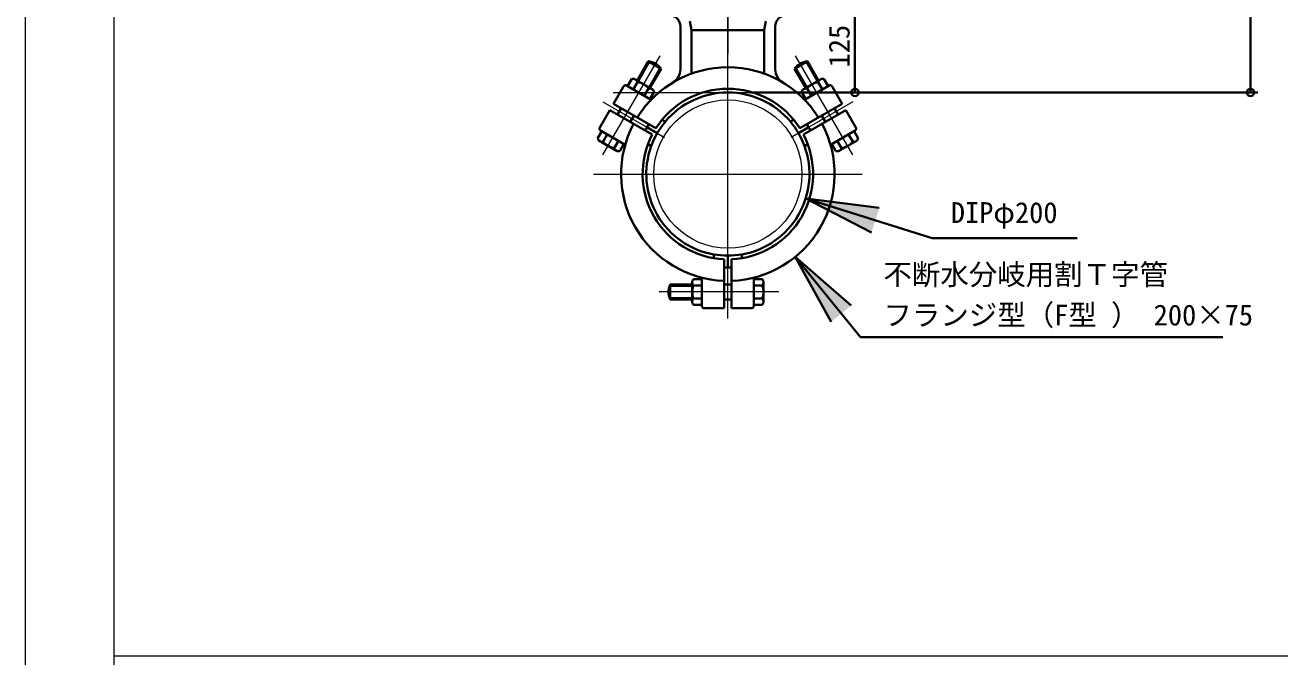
# Model space of a CAD drawing. Units: millimetres at full size, sheet at 1:20; details may follow other scales. Extents: x -5803 to 5817, y -3160 to 3160.
# Drawn here: x -4296 to -2603, y 1119 to 1971 of the extents above; entities that cross this region are included whole.
import ezdxf
from ezdxf.enums import TextEntityAlignment as Align

# ---------------------------------------------------------------- set-up
doc = ezdxf.new("R2010")
doc.units = ezdxf.units.MM
doc.header["$LTSCALE"] = 20
doc.header["$PDMODE"] = 32
doc.header["$PDSIZE"] = 10
for name, color, linetype, lineweight in [('0-7_TEMP01', 3, 'Continuous', 18), ('0-8_T字管', 6, 'Continuous', 35), ('0-A_細線', 7, 'Continuous', 9), ('0-D_図面枠', 3, 'Continuous', 18), ('0-E_寸法', 1, 'Continuous', 40)]:
    doc.layers.add(name, color=color, linetype=linetype, lineweight=lineweight)
doc.styles.add('ＭＳ ゴシック', font='')
doc.styles.get('ＭＳ ゴシック').set_extended_font_data('MS Gothic')

msp = doc.modelspace()

# ---------------------------------------------------------------- linework, layer by layer
at = {"layer": '0-7_TEMP01'}
for p, q in [((-4296.06, 3160.37), (-4296.06, -919.63)), ((-3348.06, 1659.99), (-3348.06, 2042.26)), ((-3348.06, 2032.49), (-3348.06, 1932.49)), ((-3516.6, 1796.09), (-3439.56, 1929.52)), ((-3179.54, 1796.09), (-3256.58, 1929.52)), ((-3502.86, 1879.98), (-3193.27, 1879.98)), ((-3516.72, 1867.36), (-3457.18, 1832.98)), ((-3179.41, 1867.36), (-3238.94, 1832.98)), ((-3443.33, 1824.98), (-3433.46, 1819.28)), ((-3252.81, 1824.98), (-3262.67, 1819.28)), ((-3529.14, 1769.99), (-3166.99, 1769.99)), ((-3348.06, 1575.24), (-3348.06, 1643.99)), ((-3279.26, 1610.99), (-3440.49, 1610.99)), ((-4176.06, 1120.37), (1523.94, 1120.37))]:
    msp.add_line(p, q, dxfattribs=at)
at = {"layer": '0-8_T字管'}
for p, q in [((-3412.07, 1910.84), (-3412.07, 1968.99)), ((-3299.07, 1963.98), (-3397.07, 1963.98)), ((-3299.07, 1963.98), (-3296.67, 1975.95)), ((-3299.07, 1905.39), (-3299.07, 1963.98)), ((-3284.06, 1910.84), (-3284.06, 1968.99)), ((-3455.43, 1922.03), (-3470.43, 1896.05)), ((-3454.12, 1921.29), (-3469.12, 1895.3)), ((-3455.43, 1922.03), (-3438.11, 1912.03)), ((-3439.4, 1912.78), (-3454.4, 1886.8)), ((-3240.71, 1922.03), (-3258.03, 1912.03)), ((-3256.73, 1912.78), (-3241.73, 1886.8)), ((-3242.01, 1921.29), (-3227, 1895.3)), ((-3240.71, 1922.03), (-3225.71, 1896.05)), ((-3483.27, 1888.46), (-3477.58, 1898.3)), ((-3477.58, 1898.3), (-3474.32, 1898.3)), ((-3474.32, 1898.3), (-3449.2, 1883.8)), ((-3438.11, 1912.03), (-3453.11, 1886.05)), ((-3258.03, 1912.03), (-3243.03, 1886.05)), ((-3221.81, 1898.3), (-3246.93, 1883.8)), ((-3218.56, 1898.3), (-3221.81, 1898.3)), ((-3212.87, 1888.46), (-3218.56, 1898.3)), ((-3502.31, 1864.82), (-3488.82, 1888.2)), ((-3484.72, 1889.29), (-3451.53, 1870.14)), ((-3470.08, 1893.97), (-3475.77, 1884.12)), ((-3460.77, 1875.47), (-3455.08, 1885.31)), ((-3447.58, 1880.98), (-3453.26, 1871.13)), ((-3449.2, 1883.8), (-3447.58, 1880.98)), ((-3246.93, 1883.8), (-3248.56, 1880.98)), ((-3248.56, 1880.98), (-3242.87, 1871.13)), ((-3211.41, 1889.29), (-3244.6, 1870.14)), ((-3235.37, 1875.47), (-3241.06, 1885.31)), ((-3226.06, 1893.97), (-3220.37, 1884.12)), ((-3193.82, 1864.82), (-3207.31, 1888.2)), ((-3502.31, 1864.82), (-3445.07, 1831.76)), ((-3193.82, 1864.82), (-3251.07, 1831.76)), ((-3507.31, 1856.15), (-3520.82, 1832.77)), ((-3507.31, 1856.15), (-3450.07, 1823.1)), ((-3491.93, 1858.81), (-3496.93, 1850.16)), ((-3474.6, 1848.82), (-3479.61, 1840.15)), ((-3188.82, 1856.15), (-3246.07, 1823.1)), ((-3221.53, 1848.82), (-3216.53, 1840.15)), ((-3204.21, 1858.81), (-3199.21, 1850.16)), ((-3188.82, 1856.15), (-3175.32, 1832.77)), ((-3519.72, 1828.67), (-3486.53, 1809.52)), ((-3457.18, 1832.98), (-3443.33, 1824.98)), ((-3436.79, 1843.14), (-3432.4, 1840.61)), ((-3259.34, 1843.14), (-3263.73, 1840.61)), ((-3238.94, 1832.98), (-3252.81, 1824.98)), ((-3176.41, 1828.67), (-3209.6, 1809.52)), ((-3518.27, 1827.83), (-3523.95, 1817.98)), ((-3523.95, 1817.98), (-3522.32, 1815.16)), ((-3522.32, 1815.16), (-3497.2, 1800.67)), ((-3516.45, 1813.65), (-3510.77, 1823.5)), ((-3495.77, 1814.84), (-3501.45, 1804.99)), ((-3200.37, 1814.84), (-3194.68, 1804.99)), ((-3173.81, 1815.16), (-3198.92, 1800.67)), ((-3179.68, 1813.65), (-3185.37, 1823.5)), ((-3177.87, 1827.83), (-3172.18, 1817.98)), ((-3172.18, 1817.98), (-3173.81, 1815.16)), ((-3497.2, 1800.67), (-3493.95, 1800.67)), ((-3493.95, 1800.67), (-3488.27, 1810.51)), ((-3455.79, 1810.24), (-3451.39, 1807.7)), ((-3240.34, 1810.24), (-3244.74, 1807.7)), ((-3202.18, 1800.67), (-3207.87, 1810.51)), ((-3198.92, 1800.67), (-3202.18, 1800.67)), ((-3367.07, 1656.57), (-3367.07, 1661.63)), ((-3348.06, 1643.99), (-3348.06, 1659.99)), ((-3329.07, 1656.57), (-3329.07, 1661.63)), ((-3353.07, 1588.98), (-3353.07, 1655.09)), ((-3343.07, 1588.98), (-3343.07, 1655.09)), ((-3396.06, 1625.49), (-3394.44, 1628.31)), ((-3396.06, 1596.49), (-3396.06, 1625.49)), ((-3394.44, 1628.31), (-3383.06, 1628.31)), ((-3383.06, 1591.98), (-3383.06, 1630.3)), ((-3313.07, 1591.98), (-3313.07, 1630.3)), ((-3301.7, 1628.31), (-3313.07, 1628.31)), ((-3300.07, 1625.49), (-3301.7, 1628.31)), ((-3300.07, 1596.49), (-3300.07, 1625.49)), ((-3426.06, 1600.99), (-3426.06, 1620.99)), ((-3426.06, 1620.99), (-3396.06, 1620.99)), ((-3426.06, 1619.48), (-3396.06, 1619.48)), ((-3383.06, 1619.64), (-3394.44, 1619.64)), ((-3343.07, 1620.99), (-3353.07, 1620.99)), ((-3313.07, 1619.64), (-3301.7, 1619.64)), ((-3426.06, 1602.49), (-3396.06, 1602.49)), ((-3426.06, 1600.99), (-3396.06, 1600.99)), ((-3394.44, 1593.66), (-3396.06, 1596.49)), ((-3394.44, 1602.33), (-3383.06, 1602.33)), ((-3383.06, 1593.66), (-3394.44, 1593.66)), ((-3343.07, 1600.99), (-3353.07, 1600.99)), ((-3301.7, 1602.33), (-3313.07, 1602.33)), ((-3313.07, 1593.66), (-3301.7, 1593.66)), ((-3301.7, 1593.66), (-3300.07, 1596.49)), ((-3353.07, 1588.98), (-3380.06, 1588.98)), ((-3343.07, 1588.98), (-3316.06, 1588.98))]:
    msp.add_line(p, q, dxfattribs=at)
msp.add_lwpolyline([(-3397.07, 1905.39), (-3397.07, 1963.98), (-3399.46, 1975.95)], dxfattribs=at)
for centre, radius, start, end in [((-3427.07, 1968.99), 15, 0, 90), ((-3269.07, 1968.99), 15, 90, 180), ((-3348.06, 1769.99), 144, 31.99, 148.01), ((-3458.76, 1896.25), 26, 37.38, 82.62), ((-3237.37, 1896.25), 26, 97.38, 142.62), ((-3476.3, 1891.86), 6.57, 18.781, 60), ((-3432.07, 1910.84), 20, 300.81, 0), ((-3264.07, 1910.84), 20, 180, 239.19), ((-3219.84, 1891.86), 6.57, 120, 161.219), ((-3486.22, 1886.69), 3, 60, 150), ((-3473.68, 1870.4), 23.84, 38.702, 81.298), ((-3453.8, 1878.87), 6.57, 60, 101.219), ((-3348.06, 1769.99), 115, 32.492, 147.508), ((-3348.06, 1769.99), 110, 39.946, 140.054), ((-3242.34, 1878.87), 6.57, 78.781, 120), ((-3222.44, 1870.4), 23.84, 98.702, 141.298), ((-3209.92, 1886.69), 3, 30, 120), ((-3518.22, 1831.27), 3, 150, 240), ((-3348.06, 1769.99), 144, 151.99, 268.01), ((-3348.06, 1769.99), 126, 147.726, 152.274), ((-3348.06, 1769.99), 110, 140.054, 159.946), ((-3348.06, 1769.99), 144, 271.99, 28.01), ((-3348.06, 1769.99), 110, 20.054, 39.946), ((-3348.06, 1769.99), 126, 27.726, 32.274), ((-3177.92, 1831.27), 3, 300, 30), ((-3517.73, 1820.1), 6.57, 240, 281.219), ((-3497.85, 1828.56), 23.84, 218.702, 261.298), ((-3348.06, 1769.99), 115, 152.492, 267.508), ((-3348.06, 1769.99), 115, 272.492, 27.508), ((-3198.29, 1828.56), 23.84, 278.702, 321.298), ((-3178.41, 1820.1), 6.57, 258.781, 300), ((-3495.23, 1807.11), 6.57, 198.781, 240), ((-3348.06, 1769.99), 110, 159.946, 260.054), ((-3348.06, 1769.99), 110, 279.946, 20.054), ((-3200.91, 1807.11), 6.57, 300, 341.219), ((-3348.06, 1769.99), 110, 260.054, 279.946), ((-3348.06, 1769.99), 126, 267.726, 272.274), ((-3402.07, 1610.99), 26, 157.38, 202.62), ((-3372.23, 1610.99), 23.84, 158.702, 201.298), ((-3389.49, 1623.98), 6.57, 180, 221.219), ((-3306.64, 1623.98), 6.57, 318.781, 0), ((-3323.91, 1610.99), 23.84, 338.702, 21.298), ((-3389.49, 1597.99), 6.57, 138.781, 180), ((-3380.06, 1591.98), 3, 180, 270), ((-3316.06, 1591.98), 3, 270, 0), ((-3306.64, 1597.99), 6.57, 0, 41.219)]:
    msp.add_arc(centre, radius, start, end, dxfattribs=at)
at = {"layer": '0-A_細線'}
for radius in [110, 100]:
    msp.add_circle((-3348.06, 1769.99), radius, dxfattribs=at)
at = {"layer": '0-D_図面枠'}
msp.add_lwpolyline([(-4176.06, 3040.37), (1523.94, 3040.37), (1523.94, -799.63), (-4176.06, -799.63)], close=True, dxfattribs=at)
at = {"layer": '0-E_寸法'}
for p, q in [((-2643.09, 2579.98), (-2643.09, 1879.98)), ((-3176.58, 2004.98), (-3176.58, 1879.98)), ((-3318.07, 1879.98), (-2633.09, 1879.98)), ((-3318.07, 1879.98), (-3166.58, 1879.98)), ((-3243.08, 1737.15), (-3072.3, 1683.75)), ((-3243.08, 1737.15), (-3143.91, 1724.33)), ((-3243.08, 1737.15), (-3154.27, 1691.19)), ((-3072.3, 1683.75), (-2876.67, 1683.75)), ((-3257.19, 1658.28), (-3169.28, 1550.2)), ((-3257.19, 1658.28), (-3181.58, 1592.84)), ((-3257.19, 1658.28), (-3208.52, 1570.92)), ((-3169.28, 1550.2), (-2680.48, 1550.2))]:
    msp.add_line(p, q, dxfattribs=at)
for p in [(-3176.58, 1879.98), (-2643.09, 1879.98)]:
    msp.add_point(p, dxfattribs=at)
for points in [[(-3143.91, 1724.33), (-3154.27, 1691.19), (-3243.08, 1737.15)], [(-3181.58, 1592.84), (-3208.52, 1570.92), (-3257.19, 1658.28)]]:
    msp.add_solid(points, dxfattribs=at)

# ---------------------------------------------------------------- texts
at = {"layer": '0-E_寸法', "style": 'ＭＳ ゴシック'}
msp.add_text('125', height=28.15, rotation=90, dxfattribs=at).set_placement((-3175.36, 1913.68), align=Align.BOTTOM_LEFT)
for s, p in [('DIPφ200', (-3047.3, 1695.54)), ('不断水分岐用割Ｔ字管', (-3138.24, 1612.11)), ('フランジ型（F型 ） 200×75', (-3138.24, 1557.44))]:
    msp.add_text(s, height=28.15, dxfattribs=at).set_placement(p, align=Align.BOTTOM_LEFT)

doc.saveas('drawing.dxf')
